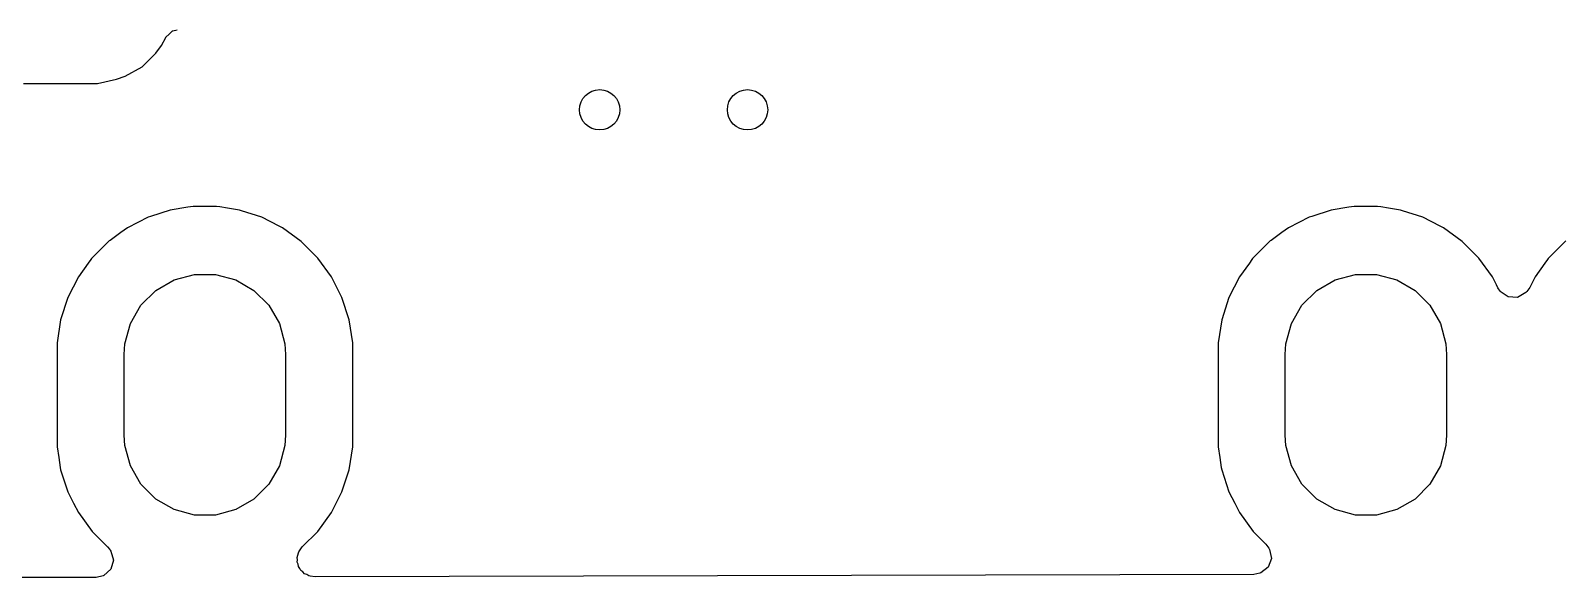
# Model space of a CAD drawing. Header units: millimetres. Extents: x 87.7 to 142.1, y -85.2 to -61.4.
# Drawn here: x 99.36 to 110.75, y -85.21 to -81.11 of the extents above; entities that cross this region are included whole.
import ezdxf

# ---------------------------------------------------------------- set-up
doc = ezdxf.new("R2010")
doc.units = ezdxf.units.MM
doc.layers.add('F.Cu', color=13, linetype='CONTINUOUS', true_color=0xc83434)

msp = doc.modelspace()

# ---------------------------------------------------------------- linework, layer by layer
at = {"layer": 'F.Cu', "linetype": 'CONTINUOUS'}
for p, q in [((100.33857, -81.222266), (100.371941, -81.161149)), ((100.371941, -81.161149), (100.372387, -81.160361)), ((100.372387, -81.160361), (100.396841, -81.136612)), ((100.396841, -81.136612), (100.42091, -81.112543)), ((100.42091, -81.112543), (100.421832, -81.112342)), ((100.421832, -81.112342), (100.42251, -81.111684)), ((100.42251, -81.111684), (100.455899, -81.10493)), ((100.194952, -81.379944), (100.296692, -81.278207)), ((100.296692, -81.278207), (100.338564, -81.222274)), ((100.338564, -81.222274), (100.33857, -81.222266)), ((100.068677, -81.448895), (100.194952, -81.379944)), ((99.312103, -81.5055), (99.817712, -81.5055)), ((99.817712, -81.5055), (99.817731, -81.5055)), ((99.817731, -81.5055), (99.835713, -81.505179)), ((99.835713, -81.505179), (99.835723, -81.505178)), ((99.835723, -81.505178), (99.835758, -81.505178)), ((99.835758, -81.505178), (99.844604, -81.504862)), ((99.844604, -81.504862), (99.862621, -81.503896)), ((99.862621, -81.503896), (100.003213, -81.473312)), ((100.003213, -81.473312), (100.068677, -81.448895)), ((100.575388, -82.4195), (100.535726, -82.425781)), ((100.575389, -82.4195), (100.575388, -82.4195)), ((100.748611, -82.4195), (100.575389, -82.4195)), ((100.748614, -82.4195), (100.748611, -82.4195)), ((100.772407, -82.423268), (100.748614, -82.4195)), ((109.215388, -82.4195), (109.175726, -82.425781)), ((109.215389, -82.4195), (109.215388, -82.4195)), ((109.388611, -82.4195), (109.215389, -82.4195)), ((109.388614, -82.4195), (109.388611, -82.4195)), ((109.412407, -82.423268), (109.388614, -82.4195)), ((100.239552, -82.500127), (100.085214, -82.578766)), ((100.258358, -82.494017), (100.239552, -82.500127)), ((100.25836, -82.494017), (100.258358, -82.494017)), ((100.403863, -82.446739), (100.25836, -82.494017)), ((100.404273, -82.446603), (100.403863, -82.446739)), ((100.404298, -82.446597), (100.404273, -82.446603)), ((100.535725, -82.42578), (100.404298, -82.446597)), ((100.535726, -82.425781), (100.535725, -82.42578)), ((100.788271, -82.425781), (100.772407, -82.423268)), ((100.815188, -82.430044), (100.788271, -82.425781)), ((100.905306, -82.444317), (100.815188, -82.430044)), ((100.905312, -82.444318), (100.905306, -82.444317)), ((100.919698, -82.446597), (100.905312, -82.444318)), ((100.919699, -82.446597), (100.919698, -82.446597)), ((100.919701, -82.446598), (100.919699, -82.446597)), ((100.933203, -82.450985), (100.919701, -82.446598)), ((100.933215, -82.450988), (100.933203, -82.450985)), ((101.084449, -82.500128), (100.933215, -82.450988)), ((101.214497, -82.566391), (101.084449, -82.500128)), ((108.879552, -82.500127), (108.725214, -82.578766)), ((108.898358, -82.494017), (108.879552, -82.500127)), ((108.89836, -82.494017), (108.898358, -82.494017)), ((109.043863, -82.446739), (108.89836, -82.494017)), ((109.044273, -82.446603), (109.043863, -82.446739)), ((109.044298, -82.446597), (109.044273, -82.446603)), ((109.175725, -82.42578), (109.044298, -82.446597)), ((109.175726, -82.425781), (109.175725, -82.42578)), ((109.428271, -82.425781), (109.412407, -82.423268)), ((109.455188, -82.430044), (109.428271, -82.425781)), ((109.545306, -82.444317), (109.455188, -82.430044)), ((109.545312, -82.444318), (109.545306, -82.444317)), ((109.559698, -82.446597), (109.545312, -82.444318)), ((109.559699, -82.446597), (109.559698, -82.446597)), ((109.559701, -82.446598), (109.559699, -82.446597)), ((109.573203, -82.450985), (109.559701, -82.446598)), ((109.573215, -82.450988), (109.573203, -82.450985)), ((109.724449, -82.500128), (109.573215, -82.450988)), ((109.854497, -82.566391), (109.724449, -82.500128)), ((100.037203, -82.613648), (99.956942, -82.671961)), ((100.037204, -82.613648), (100.037203, -82.613648)), ((100.085214, -82.578766), (100.037204, -82.613648)), ((101.238788, -82.578768), (101.214497, -82.566391)), ((101.378928, -82.680586), (101.238788, -82.578768)), ((108.677203, -82.613648), (108.596942, -82.671961)), ((108.677204, -82.613648), (108.677203, -82.613648)), ((108.725214, -82.578766), (108.677204, -82.613648)), ((109.878788, -82.578768), (109.854497, -82.566391)), ((110.018928, -82.680586), (109.878788, -82.578768)), ((99.949563, -82.676093), (99.818093, -82.807563)), ((99.956942, -82.671961), (99.949563, -82.676093)), ((101.501414, -82.803072), (101.378928, -82.680586)), ((108.589563, -82.676093), (108.458093, -82.807563)), ((108.596942, -82.671961), (108.589563, -82.676093)), ((110.141414, -82.803072), (110.018928, -82.680586)), ((110.789563, -82.676093), (110.658093, -82.807563)), ((99.794442, -82.841808), (99.720772, -82.943205)), ((99.794444, -82.841806), (99.794442, -82.841808)), ((99.813963, -82.814939), (99.794444, -82.841806)), ((99.818093, -82.807563), (99.813963, -82.814939)), ((101.603232, -82.943212), (101.501414, -82.803072)), ((108.434442, -82.841808), (108.360772, -82.943205)), ((108.434444, -82.841806), (108.434442, -82.841808)), ((108.453963, -82.814939), (108.434444, -82.841806)), ((108.458093, -82.807563), (108.453963, -82.814939)), ((110.243231, -82.943211), (110.141414, -82.803072)), ((110.634442, -82.841808), (110.560772, -82.943205)), ((110.634444, -82.841806), (110.634442, -82.841808)), ((110.653963, -82.814939), (110.634444, -82.841806)), ((110.658093, -82.807563), (110.653963, -82.814939)), ((99.720764, -82.943218), (99.642129, -83.097549)), ((99.720766, -82.943213), (99.720764, -82.943218)), ((99.720768, -82.943211), (99.720766, -82.943213)), ((99.720772, -82.943205), (99.720768, -82.943211)), ((100.296743, -83.043988), (100.43239, -82.965672)), ((100.43239, -82.965672), (100.583684, -82.925133)), ((100.583684, -82.925133), (100.740316, -82.925133)), ((100.740316, -82.925133), (100.89161, -82.965672)), ((100.89161, -82.965672), (101.027257, -83.043988)), ((101.681873, -83.097555), (101.603232, -82.943212)), ((108.360764, -82.943218), (108.282129, -83.097549)), ((108.360766, -82.943213), (108.360764, -82.943218)), ((108.360768, -82.943211), (108.360766, -82.943213)), ((108.360772, -82.943205), (108.360768, -82.943211)), ((108.936743, -83.043988), (109.07239, -82.965672)), ((109.07239, -82.965672), (109.223684, -82.925133)), ((109.223684, -82.925133), (109.380316, -82.925133)), ((109.380316, -82.925133), (109.53161, -82.965672)), ((109.53161, -82.965672), (109.667257, -83.043988)), ((110.273445, -83.002509), (110.243231, -82.943211)), ((110.560764, -82.943218), (110.520579, -83.022087)), ((110.560766, -82.943213), (110.560764, -82.943218)), ((110.560768, -82.943211), (110.560766, -82.943213)), ((110.560772, -82.943205), (110.560768, -82.943211)), ((99.642129, -83.097549), (99.588596, -83.262305)), ((100.185988, -83.154743), (100.296743, -83.043988)), ((101.027257, -83.043988), (101.138012, -83.154743)), ((101.735402, -83.262299), (101.681873, -83.097555)), ((108.282129, -83.097549), (108.228596, -83.262305)), ((108.825988, -83.154743), (108.936743, -83.043988)), ((109.667257, -83.043988), (109.778012, -83.154743)), ((110.284649, -83.024498), (110.273445, -83.002509)), ((110.301416, -83.049399), (110.284649, -83.024498)), ((110.30749, -83.056409), (110.301416, -83.049399)), ((110.361198, -83.092576), (110.30749, -83.056409)), ((110.431003, -83.095572), (110.361198, -83.092576)), ((110.491347, -83.060352), (110.431003, -83.095572)), ((110.500239, -83.050938), (110.491347, -83.060352)), ((110.520576, -83.022093), (110.500239, -83.050938)), ((110.520579, -83.022087), (110.520576, -83.02209)), ((110.520576, -83.02209), (110.520576, -83.022093)), ((100.107672, -83.29039), (100.185988, -83.154743)), ((101.138012, -83.154743), (101.216328, -83.29039)), ((108.747672, -83.29039), (108.825988, -83.154743)), ((109.778012, -83.154743), (109.856328, -83.29039)), ((99.588596, -83.262305), (99.5615, -83.433383)), ((100.067133, -83.441684), (100.107672, -83.29039)), ((101.216328, -83.29039), (101.256867, -83.441684)), ((101.7625, -83.433389), (101.735402, -83.262299)), ((108.228596, -83.262305), (108.2015, -83.433383)), ((108.707133, -83.441684), (108.747672, -83.29039)), ((109.856328, -83.29039), (109.896867, -83.441684)), ((99.5615, -83.433383), (99.5615, -84.206614)), ((100.062, -83.52), (100.067133, -83.441684)), ((101.256867, -83.441684), (101.262, -83.52)), ((101.7625, -84.206611), (101.7625, -83.433389)), ((108.2015, -83.433383), (108.2015, -84.206614)), ((108.702, -83.52), (108.707133, -83.441684)), ((109.896867, -83.441684), (109.902, -83.52)), ((100.062, -84.12), (100.062, -83.52)), ((101.262, -83.52), (101.262, -84.12)), ((108.702, -84.12), (108.702, -83.52)), ((109.902, -83.52), (109.902, -84.12)), ((100.067133, -84.198316), (100.062, -84.12)), ((101.262, -84.12), (101.256867, -84.198316)), ((108.707133, -84.198316), (108.702, -84.12)), ((109.902, -84.12), (109.896867, -84.198316)), ((99.5615, -84.206614), (99.574232, -84.286999)), ((100.107672, -84.34961), (100.067133, -84.198316)), ((101.256867, -84.198316), (101.216328, -84.34961)), ((101.735402, -84.377701), (101.7625, -84.206611)), ((108.2015, -84.206614), (108.214232, -84.286999)), ((108.747672, -84.34961), (108.707133, -84.198316)), ((109.896867, -84.198316), (109.856328, -84.34961)), ((99.574232, -84.286999), (99.58585, -84.360355)), ((100.185988, -84.485257), (100.107672, -84.34961)), ((101.216328, -84.34961), (101.138012, -84.485257)), ((108.214232, -84.286999), (108.22585, -84.360355)), ((108.825988, -84.485257), (108.747672, -84.34961)), ((109.856328, -84.34961), (109.778012, -84.485257)), ((99.58585, -84.360355), (99.588598, -84.377701)), ((99.588598, -84.377701), (99.642127, -84.542445)), ((101.681873, -84.542445), (101.735402, -84.377701)), ((108.22585, -84.360355), (108.228598, -84.377701)), ((108.228598, -84.377701), (108.282127, -84.542445)), ((99.642127, -84.542445), (99.642128, -84.542447)), ((99.642128, -84.542447), (99.642129, -84.542449)), ((99.642129, -84.542449), (99.685308, -84.627193)), ((100.296743, -84.596012), (100.185988, -84.485257)), ((101.138012, -84.485257), (101.027257, -84.596012)), ((101.603232, -84.696788), (101.681873, -84.542445)), ((108.282127, -84.542445), (108.282128, -84.542447)), ((108.282128, -84.542447), (108.282129, -84.542449)), ((108.282129, -84.542449), (108.325308, -84.627193)), ((108.936743, -84.596012), (108.825988, -84.485257)), ((109.778012, -84.485257), (109.667257, -84.596012)), ((99.685308, -84.627193), (99.720768, -84.696788)), ((99.720768, -84.696788), (99.822586, -84.836928)), ((100.43239, -84.674328), (100.296743, -84.596012)), ((100.583684, -84.714867), (100.43239, -84.674328)), ((100.89161, -84.674328), (100.740316, -84.714867)), ((101.027257, -84.596012), (100.89161, -84.674328)), ((101.501414, -84.836928), (101.603232, -84.696788)), ((108.325308, -84.627193), (108.360768, -84.696788)), ((108.360768, -84.696788), (108.462586, -84.836928)), ((109.07239, -84.674328), (108.936743, -84.596012)), ((109.223684, -84.714867), (109.07239, -84.674328)), ((109.53161, -84.674328), (109.380316, -84.714867)), ((109.667257, -84.596012), (109.53161, -84.674328)), ((100.740316, -84.714867), (100.583684, -84.714867)), ((109.380316, -84.714867), (109.223684, -84.714867)), ((99.822586, -84.836928), (99.822588, -84.83693)), ((99.822588, -84.83693), (99.937146, -84.951488)), ((101.385724, -84.952617), (101.501414, -84.836928)), ((108.462586, -84.836928), (108.462588, -84.83693)), ((108.462588, -84.83693), (108.55769, -84.932032)), ((99.937146, -84.951488), (99.953292, -84.971376)), ((99.953292, -84.971376), (99.957283, -84.977489)), ((99.957283, -84.977489), (99.961929, -84.984605)), ((99.961929, -84.984605), (99.982093, -85.051502)), ((101.347503, -85.029854), (101.357358, -84.995963)), ((101.350084, -85.047484), (101.347503, -85.029854)), ((101.357358, -84.995963), (101.360482, -84.989075)), ((101.360482, -84.989075), (101.385724, -84.952617)), ((108.55769, -84.932032), (108.573096, -84.952611)), ((108.573096, -84.952611), (108.578839, -84.960282)), ((108.599114, -85.038482), (108.5747, -85.103947)), ((108.578839, -84.960282), (108.582388, -84.966782)), ((108.582388, -84.966782), (108.58426, -84.970209)), ((108.58426, -84.970209), (108.599114, -85.038482)), ((99.962889, -85.118681), (99.910414, -85.164812)), ((99.982093, -85.051502), (99.962889, -85.118681)), ((101.347593, -85.065135), (101.350084, -85.047484)), ((101.355041, -85.081338), (101.347593, -85.065135)), ((101.357626, -85.098986), (101.355041, -85.081338)), ((101.369333, -85.112426), (101.357626, -85.098986)), ((101.376777, -85.128618), (101.369333, -85.112426)), ((101.391802, -85.138221), (101.376777, -85.128618)), ((101.403518, -85.151671), (101.391802, -85.138221)), ((101.420633, -85.156648), (101.403518, -85.151671)), ((108.511472, -85.148541), (108.468461, -85.156358)), ((108.51876, -85.145823), (108.511472, -85.148541)), ((108.518768, -85.14582), (108.51876, -85.145823)), ((108.5747, -85.103947), (108.518768, -85.14582)), ((99.85382, -85.178528), (88.157116, -85.208632)), ((99.905812, -85.166954), (99.85382, -85.178528)), ((99.910407, -85.164816), (99.905812, -85.166954)), ((99.910414, -85.164812), (99.910407, -85.164816)), ((101.435649, -85.166245), (101.420633, -85.156648)), ((101.446508, -85.169404), (101.435649, -85.166245)), ((101.481464, -85.17434), (101.446508, -85.169404)), ((108.468461, -85.156358), (101.481464, -85.17434))]:
    msp.add_line(p, q, dxfattribs=at)
at = {"layer": 'F.Cu'}
for centre in [(103.6, -81.7), (104.7, -81.7)]:
    msp.add_circle(centre, 0.15, dxfattribs=at)

doc.saveas('drawing.dxf')
